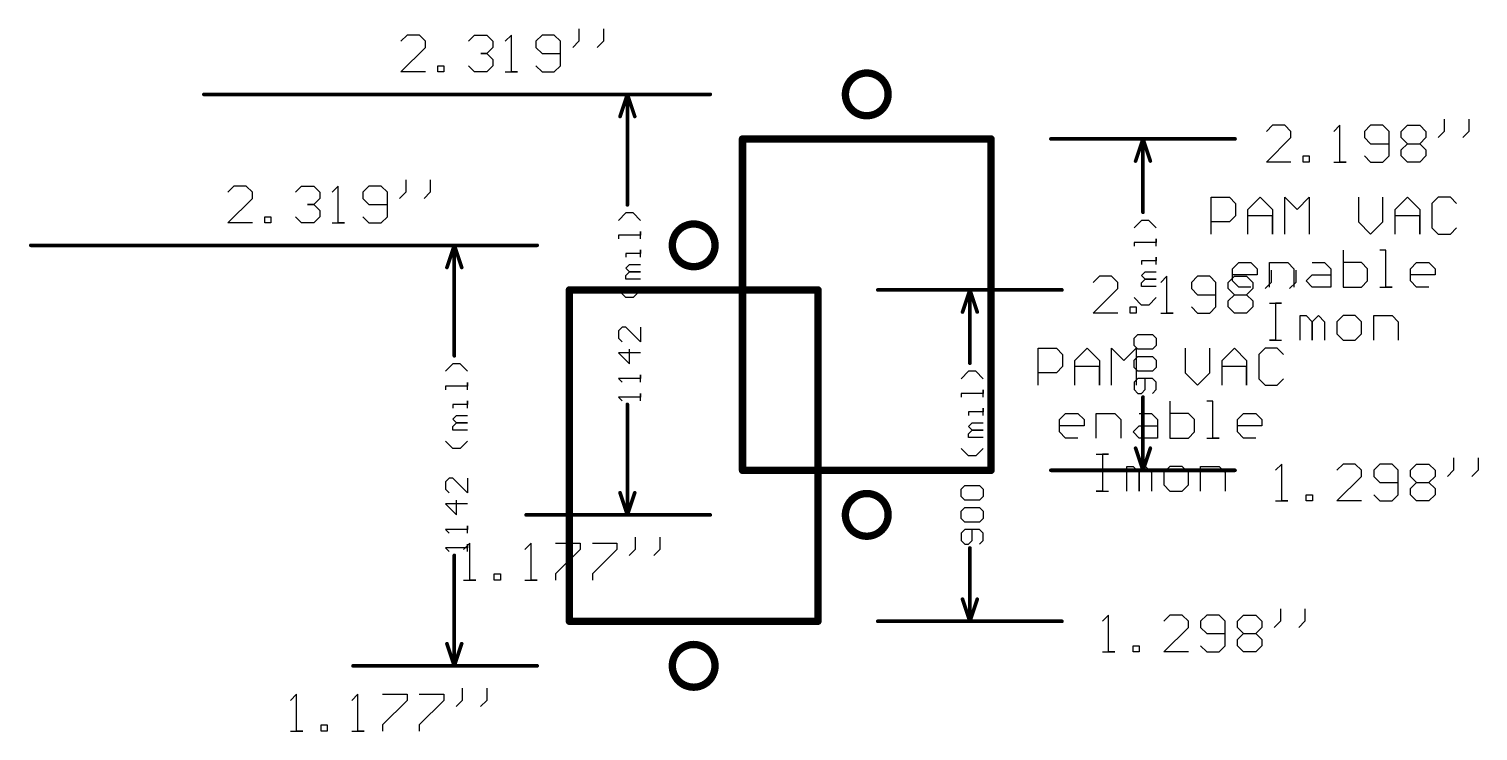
# Model space of a CAD drawing. Extents: x 0 to 21.5, y -4.9 to 8.4.
# Drawn here: x 15.72 to 19.655, y -4.86 to -2.953 of the extents above; entities that cross this region are included whole.
import ezdxf

# ---------------------------------------------------------------- set-up
doc = ezdxf.new("R2010")
doc.units = 0
doc.header["$MEASUREMENT"] = 0
doc.layers.add('MECHANICAL1', color=6, linetype='CONTINUOUS')
doc.layers.add('TOPOVERLAY', color=2, linetype='CONTINUOUS')

msp = doc.modelspace()

# ---------------------------------------------------------------- linework, layer by layer
at = {"layer": 'MECHANICAL1'}
for p, q in [((16.7467, -2.97), (16.73, -2.9867)), ((16.78, -2.97), (16.7467, -2.97)), ((16.7966, -2.9867), (16.78, -2.97)), ((16.7966, -3.0034), (16.7966, -2.9867)), ((16.9133, -2.9867), (16.9299, -2.97)), ((16.9299, -2.97), (16.9633, -2.97)), ((16.9633, -2.97), (16.9799, -2.9867)), ((16.9799, -2.9867), (16.9799, -3.0034)), ((17.0299, -2.97), (17.0132, -2.9867)), ((17.0299, -3.07), (17.0299, -2.97)), ((17.1132, -2.97), (17.0965, -2.9867)), ((17.0965, -2.9867), (17.0965, -3.0034)), ((17.1465, -2.97), (17.1132, -2.97)), ((17.1632, -2.9867), (17.1465, -2.97)), ((17.1632, -3.0533), (17.1632, -2.9867)), ((17.2132, -2.9867), (17.1965, -3.0034)), ((17.2132, -2.9534), (17.2132, -2.9867)), ((17.2798, -2.9867), (17.2632, -3.0034)), ((17.2798, -2.9534), (17.2798, -2.9867)), ((16.73, -3.07), (16.7966, -3.0034)), ((16.9633, -3.02), (16.9466, -3.02)), ((16.9466, -3.02), (16.9633, -3.02)), ((16.9799, -3.0034), (16.9633, -3.02)), ((16.9633, -3.02), (16.9799, -3.0367)), ((17.0965, -3.0034), (17.1132, -3.02)), ((17.1132, -3.02), (17.1632, -3.02)), ((16.83, -3.07), (16.83, -3.0533)), ((16.83, -3.0533), (16.8466, -3.0533)), ((16.8466, -3.0533), (16.8466, -3.07)), ((16.9299, -3.07), (16.9133, -3.0533)), ((16.9799, -3.0533), (16.9633, -3.07)), ((16.9799, -3.0367), (16.9799, -3.0533)), ((17.0965, -3.0533), (17.1132, -3.07)), ((17.1465, -3.07), (17.1632, -3.0533)), ((16.7966, -3.07), (16.73, -3.07)), ((16.8466, -3.07), (16.83, -3.07)), ((16.9633, -3.07), (16.9299, -3.07)), ((17.0132, -3.07), (17.0466, -3.07)), ((17.0466, -3.07), (17.0299, -3.07)), ((17.1132, -3.07), (17.1465, -3.07)), ((19.0967, -3.215), (19.08, -3.2317)), ((19.13, -3.215), (19.0967, -3.215)), ((19.1466, -3.2317), (19.13, -3.215)), ((19.2799, -3.215), (19.2633, -3.2317)), ((19.2799, -3.315), (19.2799, -3.215)), ((19.3632, -3.215), (19.3466, -3.2317)), ((19.3966, -3.215), (19.3632, -3.215)), ((19.4132, -3.2317), (19.3966, -3.215)), ((19.4465, -3.2317), (19.4632, -3.215)), ((19.4632, -3.215), (19.4965, -3.215)), ((19.4965, -3.215), (19.5132, -3.2317)), ((19.5632, -3.1984), (19.5632, -3.2317)), ((19.6298, -3.1984), (19.6298, -3.2317)), ((19.08, -3.315), (19.1466, -3.2484)), ((19.1466, -3.2484), (19.1466, -3.2317)), ((19.3466, -3.2317), (19.3466, -3.2484)), ((19.3466, -3.2484), (19.3632, -3.265)), ((19.3632, -3.265), (19.4132, -3.265)), ((19.4132, -3.2983), (19.4132, -3.2317)), ((19.4465, -3.2484), (19.4465, -3.2317)), ((19.4632, -3.265), (19.4465, -3.2484)), ((19.4465, -3.2817), (19.4632, -3.265)), ((19.4632, -3.265), (19.4965, -3.265)), ((19.5132, -3.2484), (19.4965, -3.265)), ((19.4965, -3.265), (19.5132, -3.2817)), ((19.5132, -3.2317), (19.5132, -3.2484)), ((19.5632, -3.2317), (19.5465, -3.2484)), ((19.6298, -3.2317), (19.6132, -3.2484)), ((19.18, -3.315), (19.18, -3.2983)), ((19.18, -3.2983), (19.1966, -3.2983)), ((19.1966, -3.2983), (19.1966, -3.315)), ((19.3466, -3.2983), (19.3632, -3.315)), ((19.3966, -3.315), (19.4132, -3.2983)), ((19.4465, -3.2983), (19.4465, -3.2817)), ((19.4632, -3.315), (19.4465, -3.2983)), ((19.5132, -3.2983), (19.4965, -3.315)), ((19.5132, -3.2817), (19.5132, -3.2983)), ((19.1466, -3.315), (19.08, -3.315)), ((19.1966, -3.315), (19.18, -3.315)), ((19.2633, -3.315), (19.2966, -3.315)), ((19.2966, -3.315), (19.2799, -3.315)), ((19.3632, -3.315), (19.3966, -3.315)), ((19.4965, -3.315), (19.4632, -3.315)), ((16.2767, -3.38), (16.26, -3.3967)), ((16.31, -3.38), (16.2767, -3.38)), ((16.3266, -3.3967), (16.31, -3.38)), ((16.4433, -3.3967), (16.4599, -3.38)), ((16.4599, -3.38), (16.4933, -3.38)), ((16.4933, -3.38), (16.5099, -3.3967)), ((16.5599, -3.38), (16.5432, -3.3967)), ((16.5599, -3.48), (16.5599, -3.38)), ((16.6432, -3.38), (16.6265, -3.3967)), ((16.6765, -3.38), (16.6432, -3.38)), ((16.6932, -3.3967), (16.6765, -3.38)), ((16.7432, -3.3634), (16.7432, -3.3967)), ((16.8098, -3.3634), (16.8098, -3.3967)), ((16.26, -3.48), (16.3266, -3.4134)), ((16.3266, -3.4134), (16.3266, -3.3967)), ((16.5099, -3.4134), (16.4933, -3.43)), ((16.5099, -3.3967), (16.5099, -3.4134)), ((16.6265, -3.3967), (16.6265, -3.4134)), ((16.6265, -3.4134), (16.6432, -3.43)), ((16.6932, -3.4633), (16.6932, -3.3967)), ((16.7432, -3.3967), (16.7265, -3.4134)), ((16.8098, -3.3967), (16.7932, -3.4134)), ((16.4933, -3.43), (16.4766, -3.43)), ((16.4766, -3.43), (16.4933, -3.43)), ((16.4933, -3.43), (16.5099, -3.4467)), ((16.5099, -3.4467), (16.5099, -3.4633)), ((16.6432, -3.43), (16.6932, -3.43)), ((17.341, -3.4531), (17.321, -3.4731)), ((17.361, -3.4531), (17.341, -3.4531)), ((17.381, -3.4731), (17.361, -3.4531)), ((16.3266, -3.48), (16.26, -3.48)), ((16.36, -3.48), (16.36, -3.4633)), ((16.36, -3.4633), (16.3766, -3.4633)), ((16.3766, -3.48), (16.36, -3.48)), ((16.3766, -3.4633), (16.3766, -3.48)), ((16.4599, -3.48), (16.4433, -3.4633)), ((16.4933, -3.48), (16.4599, -3.48)), ((16.5099, -3.4633), (16.4933, -3.48)), ((16.5432, -3.48), (16.5766, -3.48)), ((16.5766, -3.48), (16.5599, -3.48)), ((16.6265, -3.4633), (16.6432, -3.48)), ((16.6432, -3.48), (16.6765, -3.48)), ((16.6765, -3.48), (16.6932, -3.4633)), ((18.741, -3.4731), (18.721, -3.4931)), ((18.761, -3.4731), (18.741, -3.4731)), ((18.781, -3.4931), (18.761, -3.4731)), ((17.381, -3.5131), (17.321, -3.5131)), ((17.321, -3.5131), (17.321, -3.5231)), ((17.381, -3.5231), (17.381, -3.5031)), ((17.381, -3.5031), (17.381, -3.5131)), ((18.781, -3.5331), (18.721, -3.5331)), ((18.721, -3.5331), (18.721, -3.5431)), ((18.781, -3.5431), (18.781, -3.5231)), ((18.781, -3.5231), (18.781, -3.5331)), ((17.381, -3.563), (17.341, -3.563)), ((17.341, -3.563), (17.341, -3.573)), ((17.381, -3.573), (17.381, -3.5531)), ((17.381, -3.5531), (17.381, -3.563)), ((18.781, -3.593), (18.781, -3.573)), ((18.781, -3.573), (18.781, -3.583)), ((17.341, -3.603), (17.351, -3.593)), ((17.351, -3.613), (17.341, -3.603)), ((17.341, -3.623), (17.351, -3.613)), ((17.351, -3.593), (17.381, -3.593)), ((17.351, -3.613), (17.381, -3.613)), ((17.381, -3.613), (17.351, -3.613)), ((18.781, -3.583), (18.741, -3.583)), ((18.741, -3.583), (18.741, -3.593)), ((18.741, -3.623), (18.751, -3.613)), ((18.751, -3.613), (18.781, -3.613)), ((19.0932, -3.6084), (19.0932, -3.6417)), ((19.1598, -3.6084), (19.1598, -3.6417)), ((17.341, -3.633), (17.341, -3.623)), ((17.381, -3.633), (17.341, -3.633)), ((18.6267, -3.625), (18.61, -3.6417)), ((18.61, -3.725), (18.6766, -3.6584)), ((18.66, -3.625), (18.6267, -3.625)), ((18.6766, -3.6417), (18.66, -3.625)), ((18.6766, -3.6584), (18.6766, -3.6417)), ((18.751, -3.633), (18.741, -3.623)), ((18.741, -3.643), (18.751, -3.633)), ((18.741, -3.653), (18.741, -3.643)), ((18.781, -3.653), (18.741, -3.653)), ((18.751, -3.633), (18.781, -3.633)), ((18.781, -3.633), (18.751, -3.633)), ((18.8099, -3.625), (18.7933, -3.6417)), ((18.8099, -3.725), (18.8099, -3.625)), ((18.8932, -3.625), (18.8766, -3.6417)), ((18.8766, -3.6417), (18.8766, -3.6584)), ((18.8766, -3.6584), (18.8932, -3.675)), ((18.9266, -3.625), (18.8932, -3.625)), ((18.9432, -3.6417), (18.9266, -3.625)), ((18.9432, -3.7083), (18.9432, -3.6417)), ((18.9765, -3.6417), (18.9932, -3.625)), ((18.9765, -3.6584), (18.9765, -3.6417)), ((18.9932, -3.675), (18.9765, -3.6584)), ((18.9932, -3.625), (19.0265, -3.625)), ((19.0265, -3.625), (19.0432, -3.6417)), ((19.0432, -3.6584), (19.0265, -3.675)), ((19.0432, -3.6417), (19.0432, -3.6584)), ((19.0932, -3.6417), (19.0765, -3.6584)), ((19.1598, -3.6417), (19.1432, -3.6584)), ((17.341, -3.683), (17.321, -3.663)), ((17.361, -3.683), (17.341, -3.683)), ((17.381, -3.663), (17.361, -3.683)), ((18.741, -3.703), (18.721, -3.683)), ((18.781, -3.683), (18.761, -3.703)), ((18.8932, -3.675), (18.9432, -3.675)), ((18.9765, -3.6917), (18.9932, -3.675)), ((18.9765, -3.7083), (18.9765, -3.6917)), ((18.9932, -3.675), (19.0265, -3.675)), ((19.0265, -3.675), (19.0432, -3.6917)), ((19.0432, -3.6917), (19.0432, -3.7083)), ((18.6766, -3.725), (18.61, -3.725)), ((18.71, -3.725), (18.71, -3.7083)), ((18.71, -3.7083), (18.7266, -3.7083)), ((18.7266, -3.725), (18.71, -3.725)), ((18.7266, -3.7083), (18.7266, -3.725)), ((18.761, -3.703), (18.741, -3.703)), ((18.7933, -3.725), (18.8266, -3.725)), ((18.8266, -3.725), (18.8099, -3.725)), ((18.8766, -3.7083), (18.8932, -3.725)), ((18.8932, -3.725), (18.9266, -3.725)), ((18.9266, -3.725), (18.9432, -3.7083)), ((18.9932, -3.725), (18.9765, -3.7083)), ((19.0265, -3.725), (18.9932, -3.725)), ((19.0432, -3.7083), (19.0265, -3.725)), ((17.331, -3.763), (17.321, -3.773)), ((17.321, -3.773), (17.321, -3.793)), ((17.341, -3.763), (17.331, -3.763)), ((17.381, -3.803), (17.341, -3.763)), ((17.381, -3.763), (17.381, -3.803)), ((17.321, -3.793), (17.331, -3.803)), ((18.721, -3.793), (18.731, -3.783)), ((18.721, -3.813), (18.721, -3.793)), ((18.731, -3.823), (18.721, -3.813)), ((18.731, -3.783), (18.771, -3.783)), ((18.771, -3.783), (18.781, -3.793)), ((18.781, -3.813), (18.771, -3.823)), ((18.781, -3.793), (18.781, -3.813)), ((17.381, -3.833), (17.321, -3.833)), ((17.321, -3.833), (17.351, -3.8629)), ((17.351, -3.8629), (17.351, -3.823)), ((18.721, -3.853), (18.731, -3.843)), ((18.721, -3.8729), (18.721, -3.853)), ((18.771, -3.823), (18.731, -3.823)), ((18.731, -3.843), (18.771, -3.843)), ((18.771, -3.843), (18.781, -3.853)), ((18.781, -3.853), (18.781, -3.8729)), ((16.871, -3.8631), (16.851, -3.8831)), ((16.891, -3.8631), (16.871, -3.8631)), ((16.911, -3.8831), (16.891, -3.8631)), ((17.381, -3.9129), (17.381, -3.8929)), ((17.381, -3.8929), (17.381, -3.9029)), ((18.271, -3.8831), (18.251, -3.9031)), ((18.291, -3.8831), (18.271, -3.8831)), ((18.311, -3.9031), (18.291, -3.8831)), ((18.731, -3.8829), (18.721, -3.8729)), ((18.771, -3.8829), (18.731, -3.8829)), ((18.781, -3.8729), (18.771, -3.8829)), ((16.911, -3.9231), (16.851, -3.9231)), ((16.851, -3.9231), (16.851, -3.9331)), ((16.911, -3.9331), (16.911, -3.9131)), ((16.911, -3.9131), (16.911, -3.9231)), ((17.381, -3.9029), (17.321, -3.9029)), ((17.321, -3.9029), (17.331, -3.9129)), ((18.311, -3.9531), (18.311, -3.9331)), ((18.311, -3.9331), (18.311, -3.9431)), ((18.731, -3.9029), (18.721, -3.9129)), ((18.721, -3.9129), (18.721, -3.9329)), ((18.721, -3.9329), (18.731, -3.9429)), ((18.771, -3.9029), (18.731, -3.9029)), ((18.741, -3.9429), (18.751, -3.9329)), ((18.751, -3.9329), (18.751, -3.9029)), ((18.781, -3.9129), (18.771, -3.9029)), ((18.771, -3.9429), (18.781, -3.9329)), ((18.781, -3.9329), (18.781, -3.9129)), ((16.911, -3.973), (16.871, -3.973)), ((16.871, -3.973), (16.871, -3.983)), ((16.911, -3.983), (16.911, -3.9631)), ((16.911, -3.9631), (16.911, -3.973)), ((17.381, -3.9529), (17.321, -3.9529)), ((17.321, -3.9529), (17.331, -3.9629)), ((17.381, -3.9629), (17.381, -3.9429)), ((17.381, -3.9429), (17.381, -3.9529)), ((18.311, -3.9431), (18.251, -3.9431)), ((18.251, -3.9431), (18.251, -3.9531)), ((18.731, -3.9429), (18.741, -3.9429)), ((16.871, -4.013), (16.881, -4.003)), ((16.881, -4.023), (16.871, -4.013)), ((16.881, -4.003), (16.911, -4.003)), ((18.311, -3.993), (18.271, -3.993)), ((18.271, -3.993), (18.271, -4.003)), ((18.311, -4.003), (18.311, -3.983)), ((18.311, -3.983), (18.311, -3.993)), ((16.871, -4.033), (16.881, -4.023)), ((16.871, -4.043), (16.871, -4.033)), ((16.911, -4.043), (16.871, -4.043)), ((16.881, -4.023), (16.911, -4.023)), ((16.911, -4.023), (16.881, -4.023)), ((18.271, -4.033), (18.281, -4.023)), ((18.281, -4.043), (18.271, -4.033)), ((18.271, -4.053), (18.281, -4.043)), ((18.281, -4.023), (18.311, -4.023)), ((18.281, -4.043), (18.311, -4.043)), ((18.311, -4.043), (18.281, -4.043)), ((16.871, -4.093), (16.851, -4.073)), ((16.911, -4.073), (16.891, -4.093)), ((18.271, -4.063), (18.271, -4.053)), ((18.311, -4.063), (18.271, -4.063)), ((16.891, -4.093), (16.871, -4.093)), ((18.271, -4.113), (18.251, -4.093)), ((18.291, -4.113), (18.271, -4.113)), ((18.311, -4.093), (18.291, -4.113)), ((19.5882, -4.1184), (19.5882, -4.1517)), ((19.6548, -4.1184), (19.6548, -4.1517)), ((19.1217, -4.135), (19.105, -4.1517)), ((19.1217, -4.235), (19.1217, -4.135)), ((19.2883, -4.135), (19.2716, -4.1517)), ((19.2716, -4.235), (19.3383, -4.1684)), ((19.3216, -4.135), (19.2883, -4.135)), ((19.3383, -4.1517), (19.3216, -4.135)), ((19.3383, -4.1684), (19.3383, -4.1517)), ((19.3882, -4.135), (19.3716, -4.1517)), ((19.3716, -4.1517), (19.3716, -4.1684)), ((19.3716, -4.1684), (19.3882, -4.185)), ((19.4216, -4.135), (19.3882, -4.135)), ((19.4382, -4.1517), (19.4216, -4.135)), ((19.4382, -4.2183), (19.4382, -4.1517)), ((19.4715, -4.1517), (19.4882, -4.135)), ((19.4715, -4.1684), (19.4715, -4.1517)), ((19.4882, -4.185), (19.4715, -4.1684)), ((19.4882, -4.135), (19.5215, -4.135)), ((19.5215, -4.135), (19.5382, -4.1517)), ((19.5382, -4.1684), (19.5215, -4.185)), ((19.5382, -4.1517), (19.5382, -4.1684)), ((19.5882, -4.1517), (19.5715, -4.1684)), ((19.6548, -4.1517), (19.6382, -4.1684)), ((16.861, -4.173), (16.851, -4.183)), ((16.851, -4.183), (16.851, -4.203)), ((16.851, -4.203), (16.861, -4.213)), ((16.871, -4.173), (16.861, -4.173)), ((16.911, -4.213), (16.871, -4.173)), ((16.911, -4.173), (16.911, -4.213)), ((18.251, -4.203), (18.261, -4.193)), ((18.251, -4.223), (18.251, -4.203)), ((18.261, -4.193), (18.301, -4.193)), ((18.301, -4.193), (18.311, -4.203)), ((18.311, -4.203), (18.311, -4.223)), ((19.3882, -4.185), (19.4382, -4.185)), ((19.4715, -4.2017), (19.4882, -4.185)), ((19.4715, -4.2183), (19.4715, -4.2017)), ((19.4882, -4.185), (19.5215, -4.185)), ((19.5215, -4.185), (19.5382, -4.2017)), ((19.5382, -4.2017), (19.5382, -4.2183)), ((16.911, -4.243), (16.851, -4.243)), ((16.851, -4.243), (16.881, -4.2729)), ((16.881, -4.2729), (16.881, -4.233)), ((18.261, -4.233), (18.251, -4.223)), ((18.301, -4.233), (18.261, -4.233)), ((18.311, -4.223), (18.301, -4.233)), ((19.105, -4.235), (19.1383, -4.235)), ((19.1383, -4.235), (19.1217, -4.235)), ((19.1883, -4.235), (19.1883, -4.2183)), ((19.1883, -4.2183), (19.205, -4.2183)), ((19.205, -4.235), (19.1883, -4.235)), ((19.205, -4.2183), (19.205, -4.235)), ((19.3383, -4.235), (19.2716, -4.235)), ((19.3716, -4.2183), (19.3882, -4.235)), ((19.3882, -4.235), (19.4216, -4.235)), ((19.4216, -4.235), (19.4382, -4.2183)), ((19.4882, -4.235), (19.4715, -4.2183)), ((19.5215, -4.235), (19.4882, -4.235)), ((19.5382, -4.2183), (19.5215, -4.235)), ((18.251, -4.263), (18.261, -4.253)), ((18.251, -4.2829), (18.251, -4.263)), ((18.261, -4.2929), (18.251, -4.2829)), ((18.261, -4.253), (18.301, -4.253)), ((18.301, -4.253), (18.311, -4.263)), ((18.311, -4.2829), (18.301, -4.2929)), ((18.311, -4.263), (18.311, -4.2829)), ((16.911, -4.3129), (16.851, -4.3129)), ((16.851, -4.3129), (16.861, -4.3229)), ((16.911, -4.3229), (16.911, -4.3029)), ((16.911, -4.3029), (16.911, -4.3129)), ((18.261, -4.3129), (18.251, -4.3229)), ((18.251, -4.3229), (18.251, -4.3429)), ((18.301, -4.2929), (18.261, -4.2929)), ((18.301, -4.3129), (18.261, -4.3129)), ((18.281, -4.3429), (18.281, -4.3129)), ((18.311, -4.3229), (18.301, -4.3129)), ((18.311, -4.3429), (18.311, -4.3229)), ((16.911, -4.3629), (16.851, -4.3629)), ((16.851, -4.3629), (16.861, -4.3729)), ((16.9167, -4.35), (16.9, -4.3667)), ((16.911, -4.3729), (16.911, -4.3529)), ((16.911, -4.3529), (16.911, -4.3629)), ((16.9167, -4.45), (16.9167, -4.35)), ((17.0833, -4.35), (17.0666, -4.3667)), ((17.0833, -4.45), (17.0833, -4.35)), ((17.1499, -4.35), (17.2166, -4.35)), ((17.2166, -4.3667), (17.1499, -4.4333)), ((17.2166, -4.35), (17.2166, -4.3667)), ((17.2499, -4.35), (17.3165, -4.35)), ((17.3165, -4.3667), (17.2499, -4.4333)), ((17.3165, -4.35), (17.3165, -4.3667)), ((17.3665, -4.3667), (17.3499, -4.3834)), ((17.3665, -4.3334), (17.3665, -4.3667)), ((17.4332, -4.3667), (17.4165, -4.3834)), ((17.4332, -4.3334), (17.4332, -4.3667)), ((18.251, -4.3429), (18.261, -4.3529)), ((18.261, -4.3529), (18.271, -4.3529)), ((18.271, -4.3529), (18.281, -4.3429)), ((18.301, -4.3529), (18.311, -4.3429)), ((16.9833, -4.45), (16.9833, -4.4333)), ((16.9833, -4.4333), (17, -4.4333)), ((17, -4.4333), (17, -4.45)), ((17.1499, -4.4333), (17.1499, -4.45)), ((17.2499, -4.4333), (17.2499, -4.45)), ((16.9, -4.45), (16.9333, -4.45)), ((16.9333, -4.45), (16.9167, -4.45)), ((17, -4.45), (16.9833, -4.45)), ((17.0666, -4.45), (17.0999, -4.45)), ((17.0999, -4.45), (17.0833, -4.45)), ((18.6517, -4.545), (18.635, -4.5617)), ((18.6517, -4.645), (18.6517, -4.545)), ((18.8183, -4.545), (18.8016, -4.5617)), ((18.8516, -4.545), (18.8183, -4.545)), ((18.8683, -4.5617), (18.8516, -4.545)), ((18.8683, -4.5784), (18.8683, -4.5617)), ((18.9182, -4.545), (18.9016, -4.5617)), ((18.9016, -4.5617), (18.9016, -4.5784)), ((18.9516, -4.545), (18.9182, -4.545)), ((18.9682, -4.5617), (18.9516, -4.545)), ((18.9682, -4.6283), (18.9682, -4.5617)), ((19.0015, -4.5617), (19.0182, -4.545)), ((19.0015, -4.5784), (19.0015, -4.5617)), ((19.0182, -4.545), (19.0515, -4.545)), ((19.0515, -4.545), (19.0682, -4.5617)), ((19.0682, -4.5617), (19.0682, -4.5784)), ((19.1182, -4.5617), (19.1015, -4.5784)), ((19.1182, -4.5284), (19.1182, -4.5617)), ((19.1848, -4.5617), (19.1682, -4.5784)), ((19.1848, -4.5284), (19.1848, -4.5617)), ((18.8016, -4.645), (18.8683, -4.5784)), ((18.9016, -4.5784), (18.9182, -4.595)), ((18.9182, -4.595), (18.9682, -4.595)), ((19.0182, -4.595), (19.0015, -4.5784)), ((19.0015, -4.6117), (19.0182, -4.595)), ((19.0182, -4.595), (19.0515, -4.595)), ((19.0682, -4.5784), (19.0515, -4.595)), ((19.0515, -4.595), (19.0682, -4.6117)), ((18.7183, -4.645), (18.7183, -4.6283)), ((18.7183, -4.6283), (18.735, -4.6283)), ((18.735, -4.6283), (18.735, -4.645)), ((18.9016, -4.6283), (18.9182, -4.645)), ((18.9516, -4.645), (18.9682, -4.6283)), ((19.0015, -4.6283), (19.0015, -4.6117)), ((19.0182, -4.645), (19.0015, -4.6283)), ((19.0682, -4.6283), (19.0515, -4.645)), ((19.0682, -4.6117), (19.0682, -4.6283)), ((18.635, -4.645), (18.6683, -4.645)), ((18.6683, -4.645), (18.6517, -4.645)), ((18.735, -4.645), (18.7183, -4.645)), ((18.8683, -4.645), (18.8016, -4.645)), ((18.9182, -4.645), (18.9516, -4.645)), ((19.0515, -4.645), (19.0182, -4.645)), ((16.4467, -4.76), (16.43, -4.7767)), ((16.4467, -4.86), (16.4467, -4.76)), ((16.6133, -4.76), (16.5966, -4.7767)), ((16.6133, -4.86), (16.6133, -4.76)), ((16.6799, -4.76), (16.7466, -4.76)), ((16.7466, -4.76), (16.7466, -4.7767)), ((16.7799, -4.76), (16.8465, -4.76)), ((16.8465, -4.76), (16.8465, -4.7767)), ((16.8965, -4.7434), (16.8965, -4.7767)), ((16.9632, -4.7434), (16.9632, -4.7767)), ((16.7466, -4.7767), (16.6799, -4.8433)), ((16.8465, -4.7767), (16.7799, -4.8433)), ((16.8965, -4.7767), (16.8799, -4.7934)), ((16.9632, -4.7767), (16.9465, -4.7934)), ((16.43, -4.86), (16.4633, -4.86)), ((16.4633, -4.86), (16.4467, -4.86)), ((16.5133, -4.86), (16.5133, -4.8433)), ((16.5133, -4.8433), (16.53, -4.8433)), ((16.53, -4.86), (16.5133, -4.86)), ((16.53, -4.8433), (16.53, -4.86)), ((16.5966, -4.86), (16.6299, -4.86)), ((16.6299, -4.86), (16.6133, -4.86)), ((16.6799, -4.8433), (16.6799, -4.86)), ((16.7799, -4.8433), (16.7799, -4.86))]:
    msp.add_line(p, q, dxfattribs=at)
for points, const_width in [([(18.053, -3.131, 1), (17.937, -3.131, 1)], 0.02), ([(16.1925, -3.131, 1), (16.1975, -3.131, 1)], 0.005), ([(17.3325, -3.131, 1), (17.3375, -3.131, 1)], 0.005), ([(17.3425, -3.131, 1), (17.3475, -3.131, 1)], 0.005), ([(17.3425, -3.131, 1), (17.3475, -3.131, 1)], 0.005), ([(17.3425, -3.131, 1), (17.3475, -3.131, 1)], 0.005), ([(17.3525, -3.131, 1), (17.3575, -3.131, 1)], 0.005), ([(17.5675, -3.131, 1), (17.5725, -3.131, 1)], 0.005), ([(17.932, -3.131, 1), (17.942, -3.131, 1)], 0.01), ([(18.048, -3.131, 1), (18.058, -3.131, 1)], 0.01), ([(17.3225, -3.191, 1), (17.3275, -3.191, 1)], 0.005), ([(17.3625, -3.191, 1), (17.3675, -3.191, 1)], 0.005), ([(17.6525, -3.252, 1), (17.6625, -3.252, 1)], 0.01), ([(17.6525, -3.252, 1), (17.6625, -3.252, 1)], 0.01), ([(18.3275, -3.252, 1), (18.3375, -3.252, 1)], 0.01), ([(18.3275, -3.252, 1), (18.3375, -3.252, 1)], 0.01), ([(18.4925, -3.252, 1), (18.4975, -3.252, 1)], 0.005), ([(18.7325, -3.252, 1), (18.7375, -3.252, 1)], 0.005), ([(18.7425, -3.252, 1), (18.7475, -3.252, 1)], 0.005), ([(18.7425, -3.252, 1), (18.7475, -3.252, 1)], 0.005), ([(18.7425, -3.252, 1), (18.7475, -3.252, 1)], 0.005), ([(18.7525, -3.252, 1), (18.7575, -3.252, 1)], 0.005), ([(18.9925, -3.252, 1), (18.9975, -3.252, 1)], 0.005), ([(18.7225, -3.312, 1), (18.7275, -3.312, 1)], 0.005), ([(18.7625, -3.312, 1), (18.7675, -3.312, 1)], 0.005), ([(17.3425, -3.4311, 1), (17.3475, -3.4311, 1)], 0.005), ([(18.7425, -3.4511, 1), (18.7475, -3.4511, 1)], 0.005), ([(17.583, -3.541, 1), (17.467, -3.541, 1)], 0.02), ([(15.7225, -3.541, 1), (15.7275, -3.541, 1)], 0.005), ([(16.8625, -3.541, 1), (16.8675, -3.541, 1)], 0.005), ([(16.8725, -3.541, 1), (16.8775, -3.541, 1)], 0.005), ([(16.8725, -3.541, 1), (16.8775, -3.541, 1)], 0.005), ([(16.8725, -3.541, 1), (16.8775, -3.541, 1)], 0.005), ([(16.8825, -3.541, 1), (16.8875, -3.541, 1)], 0.005), ([(17.0975, -3.541, 1), (17.1025, -3.541, 1)], 0.005), ([(17.462, -3.541, 1), (17.472, -3.541, 1)], 0.01), ([(17.578, -3.541, 1), (17.588, -3.541, 1)], 0.01), ([(16.8525, -3.601, 1), (16.8575, -3.601, 1)], 0.005), ([(16.8925, -3.601, 1), (16.8975, -3.601, 1)], 0.005), ([(17.1825, -3.662, 1), (17.1925, -3.662, 1)], 0.01), ([(17.1825, -3.662, 1), (17.1925, -3.662, 1)], 0.01), ([(17.8575, -3.662, 1), (17.8675, -3.662, 1)], 0.01), ([(17.8575, -3.662, 1), (17.8675, -3.662, 1)], 0.01), ([(18.0225, -3.662, 1), (18.0275, -3.662, 1)], 0.005), ([(18.2625, -3.662, 1), (18.2675, -3.662, 1)], 0.005), ([(18.2725, -3.662, 1), (18.2775, -3.662, 1)], 0.005), ([(18.2725, -3.662, 1), (18.2775, -3.662, 1)], 0.005), ([(18.2725, -3.662, 1), (18.2775, -3.662, 1)], 0.005), ([(18.2825, -3.662, 1), (18.2875, -3.662, 1)], 0.005), ([(18.5225, -3.662, 1), (18.5275, -3.662, 1)], 0.005), ([(18.2525, -3.722, 1), (18.2575, -3.722, 1)], 0.005), ([(18.2925, -3.722, 1), (18.2975, -3.722, 1)], 0.005), ([(16.8725, -3.8411, 1), (16.8775, -3.8411, 1)], 0.005), ([(18.2725, -3.8611, 1), (18.2775, -3.8611, 1)], 0.005), ([(17.3425, -3.9729, 1), (17.3475, -3.9729, 1)], 0.005), ([(18.7425, -3.9529, 1), (18.7475, -3.9529, 1)], 0.005), ([(18.7225, -4.092, 1), (18.7275, -4.092, 1)], 0.005), ([(18.7625, -4.092, 1), (18.7675, -4.092, 1)], 0.005), ([(17.6525, -4.152, 1), (17.6625, -4.152, 1)], 0.01), ([(17.6525, -4.152, 1), (17.6625, -4.152, 1)], 0.01), ([(18.3275, -4.152, 1), (18.3375, -4.152, 1)], 0.01), ([(18.3275, -4.152, 1), (18.3375, -4.152, 1)], 0.01), ([(18.4925, -4.152, 1), (18.4975, -4.152, 1)], 0.005), ([(18.7325, -4.152, 1), (18.7375, -4.152, 1)], 0.005), ([(18.7425, -4.152, 1), (18.7475, -4.152, 1)], 0.005), ([(18.7425, -4.152, 1), (18.7475, -4.152, 1)], 0.005), ([(18.7425, -4.152, 1), (18.7475, -4.152, 1)], 0.005), ([(18.7525, -4.152, 1), (18.7575, -4.152, 1)], 0.005), ([(18.9925, -4.152, 1), (18.9975, -4.152, 1)], 0.005), ([(17.3225, -4.213, 1), (17.3275, -4.213, 1)], 0.005), ([(17.3625, -4.213, 1), (17.3675, -4.213, 1)], 0.005), ([(18.053, -4.273, 1), (17.937, -4.273, 1)], 0.02), ([(17.0675, -4.273, 1), (17.0725, -4.273, 1)], 0.005), ([(17.3325, -4.273, 1), (17.3375, -4.273, 1)], 0.005), ([(17.3425, -4.273, 1), (17.3475, -4.273, 1)], 0.005), ([(17.3425, -4.273, 1), (17.3475, -4.273, 1)], 0.005), ([(17.3425, -4.273, 1), (17.3475, -4.273, 1)], 0.005), ([(17.3525, -4.273, 1), (17.3575, -4.273, 1)], 0.005), ([(17.5675, -4.273, 1), (17.5725, -4.273, 1)], 0.005), ([(17.932, -4.273, 1), (17.942, -4.273, 1)], 0.01), ([(18.048, -4.273, 1), (18.058, -4.273, 1)], 0.01), ([(18.2725, -4.3629, 1), (18.2775, -4.3629, 1)], 0.005), ([(16.8725, -4.3829, 1), (16.8775, -4.3829, 1)], 0.005), ([(18.2525, -4.502, 1), (18.2575, -4.502, 1)], 0.005), ([(18.2925, -4.502, 1), (18.2975, -4.502, 1)], 0.005), ([(17.1825, -4.562, 1), (17.1925, -4.562, 1)], 0.01), ([(17.1825, -4.562, 1), (17.1925, -4.562, 1)], 0.01), ([(17.8575, -4.562, 1), (17.8675, -4.562, 1)], 0.01), ([(17.8575, -4.562, 1), (17.8675, -4.562, 1)], 0.01), ([(18.0225, -4.562, 1), (18.0275, -4.562, 1)], 0.005), ([(18.2625, -4.562, 1), (18.2675, -4.562, 1)], 0.005), ([(18.2725, -4.562, 1), (18.2775, -4.562, 1)], 0.005), ([(18.2725, -4.562, 1), (18.2775, -4.562, 1)], 0.005), ([(18.2725, -4.562, 1), (18.2775, -4.562, 1)], 0.005), ([(18.2825, -4.562, 1), (18.2875, -4.562, 1)], 0.005), ([(18.5225, -4.562, 1), (18.5275, -4.562, 1)], 0.005), ([(16.8525, -4.623, 1), (16.8575, -4.623, 1)], 0.005), ([(16.8925, -4.623, 1), (16.8975, -4.623, 1)], 0.005), ([(17.583, -4.683, 1), (17.467, -4.683, 1)], 0.02), ([(16.5975, -4.683, 1), (16.6025, -4.683, 1)], 0.005), ([(16.8625, -4.683, 1), (16.8675, -4.683, 1)], 0.005), ([(16.8725, -4.683, 1), (16.8775, -4.683, 1)], 0.005), ([(16.8725, -4.683, 1), (16.8775, -4.683, 1)], 0.005), ([(16.8725, -4.683, 1), (16.8775, -4.683, 1)], 0.005), ([(16.8825, -4.683, 1), (16.8875, -4.683, 1)], 0.005), ([(17.0975, -4.683, 1), (17.1025, -4.683, 1)], 0.005), ([(17.462, -4.683, 1), (17.472, -4.683, 1)], 0.01), ([(17.578, -4.683, 1), (17.588, -4.683, 1)], 0.01)]:
    msp.add_lwpolyline(points, format="xyb", close=True, dxfattribs=dict(at, const_width=const_width))
for points, const_width in [([(16.195, -3.131), (17.57, -3.131)], 0.01), ([(17.325, -3.191), (17.345, -3.131)], 0.01), ([(17.335, -3.131), (17.355, -3.131)], 0.01), ([(17.345, -3.4311), (17.345, -3.131)], 0.01), ([(17.345, -3.131), (17.365, -3.191)], 0.01), ([(17.6575, -3.252), (18.3325, -3.252)], 0.02), ([(17.6575, -4.152), (17.6575, -3.252)], 0.02), ([(18.3325, -4.152), (18.3325, -3.252)], 0.02), ([(18.495, -3.252), (18.995, -3.252)], 0.01), ([(18.725, -3.312), (18.745, -3.252)], 0.01), ([(18.735, -3.252), (18.755, -3.252)], 0.01), ([(18.745, -3.4511), (18.745, -3.252)], 0.01), ([(18.745, -3.252), (18.765, -3.312)], 0.01), ([(15.725, -3.541), (17.1, -3.541)], 0.01), ([(16.855, -3.601), (16.875, -3.541)], 0.01), ([(16.865, -3.541), (16.885, -3.541)], 0.01), ([(16.875, -3.8411), (16.875, -3.541)], 0.01), ([(16.875, -3.541), (16.895, -3.601)], 0.01), ([(17.1875, -3.662), (17.8625, -3.662)], 0.02), ([(17.1875, -4.562), (17.1875, -3.662)], 0.02), ([(17.8625, -4.562), (17.8625, -3.662)], 0.02), ([(18.025, -3.662), (18.525, -3.662)], 0.01), ([(18.255, -3.722), (18.275, -3.662)], 0.01), ([(18.265, -3.662), (18.285, -3.662)], 0.01), ([(18.275, -3.8611), (18.275, -3.662)], 0.01), ([(18.275, -3.662), (18.295, -3.722)], 0.01), ([(17.345, -4.273), (17.345, -3.9729)], 0.01), ([(18.745, -4.152), (18.745, -3.9529)], 0.01), ([(18.725, -4.092), (18.745, -4.152)], 0.01), ([(18.745, -4.152), (18.765, -4.092)], 0.01), ([(17.6575, -4.152), (18.3325, -4.152)], 0.02), ([(18.495, -4.152), (18.995, -4.152)], 0.01), ([(18.735, -4.152), (18.755, -4.152)], 0.01), ([(17.325, -4.213), (17.345, -4.273)], 0.01), ([(17.345, -4.273), (17.365, -4.213)], 0.01), ([(17.07, -4.273), (17.57, -4.273)], 0.01), ([(17.335, -4.273), (17.355, -4.273)], 0.01), ([(18.275, -4.562), (18.275, -4.3629)], 0.01), ([(16.875, -4.683), (16.875, -4.3829)], 0.01), ([(18.255, -4.502), (18.275, -4.562)], 0.01), ([(18.275, -4.562), (18.295, -4.502)], 0.01), ([(17.1875, -4.562), (17.8625, -4.562)], 0.02), ([(18.025, -4.562), (18.525, -4.562)], 0.01), ([(18.265, -4.562), (18.285, -4.562)], 0.01), ([(16.855, -4.623), (16.875, -4.683)], 0.01), ([(16.875, -4.683), (16.895, -4.623)], 0.01), ([(16.6, -4.683), (17.1, -4.683)], 0.01), ([(16.865, -4.683), (16.885, -4.683)], 0.01)]:
    msp.add_lwpolyline(points, dxfattribs=dict(at, const_width=const_width))
at = {"layer": 'TOPOVERLAY'}
for p, q in [((18.93, -3.5104), (18.93, -3.4104)), ((18.93, -3.4104), (18.98, -3.4104)), ((18.98, -3.4104), (18.9966, -3.4271)), ((19.03, -3.4438), (19.0633, -3.4104)), ((19.0633, -3.4104), (19.0966, -3.4438)), ((19.1299, -3.5104), (19.1299, -3.4104)), ((19.1299, -3.4104), (19.1633, -3.4438)), ((19.1633, -3.4438), (19.1966, -3.4104)), ((19.1966, -3.4104), (19.1966, -3.5104)), ((19.3299, -3.4104), (19.3299, -3.4771)), ((19.3965, -3.4771), (19.3965, -3.4104)), ((19.4298, -3.4438), (19.4632, -3.4104)), ((19.4632, -3.4104), (19.4965, -3.4438)), ((19.5465, -3.4104), (19.5298, -3.4271)), ((19.5798, -3.4104), (19.5465, -3.4104)), ((19.5965, -3.4271), (19.5798, -3.4104)), ((18.9966, -3.4604), (18.98, -3.4771)), ((18.9966, -3.4271), (18.9966, -3.4604)), ((19.03, -3.5104), (19.03, -3.4438)), ((19.0966, -3.4604), (19.03, -3.4604)), ((19.0966, -3.4438), (19.0966, -3.5104)), ((19.0966, -3.5104), (19.0966, -3.4604)), ((19.4298, -3.5104), (19.4298, -3.4438)), ((19.4965, -3.4604), (19.4298, -3.4604)), ((19.4965, -3.4438), (19.4965, -3.5104)), ((19.4965, -3.5104), (19.4965, -3.4604)), ((19.5298, -3.4271), (19.5298, -3.4937)), ((18.98, -3.4771), (18.93, -3.4771)), ((19.3299, -3.4771), (19.3632, -3.5104)), ((19.3632, -3.5104), (19.3965, -3.4771)), ((19.5298, -3.4937), (19.5465, -3.5104)), ((19.5798, -3.5104), (19.5965, -3.4937)), ((19.5465, -3.5104), (19.5798, -3.5104)), ((19.2882, -3.5544), (19.2882, -3.6544)), ((19.4048, -3.5544), (19.3882, -3.5544)), ((19.4048, -3.6544), (19.4048, -3.5544)), ((18.9883, -3.6044), (19.005, -3.5877)), ((18.9883, -3.6377), (18.9883, -3.6044)), ((19.005, -3.5877), (19.0383, -3.5877)), ((19.0383, -3.5877), (19.055, -3.6044)), ((19.055, -3.6044), (19.055, -3.621)), ((19.0883, -3.6544), (19.0883, -3.5877)), ((19.0883, -3.5877), (19.1383, -3.5877)), ((19.1383, -3.5877), (19.1549, -3.6044)), ((19.1549, -3.6044), (19.1549, -3.6544)), ((19.2049, -3.5877), (19.2382, -3.5877)), ((19.2382, -3.5877), (19.2549, -3.6044)), ((19.2549, -3.6044), (19.2549, -3.6544)), ((19.3382, -3.5877), (19.2882, -3.5877)), ((19.3549, -3.6044), (19.3382, -3.5877)), ((19.3549, -3.621), (19.3549, -3.6044)), ((19.4715, -3.6044), (19.4882, -3.5877)), ((19.4715, -3.6377), (19.4715, -3.6044)), ((19.4882, -3.5877), (19.5215, -3.5877)), ((19.5215, -3.5877), (19.5381, -3.6044)), ((19.5381, -3.6044), (19.5381, -3.621)), ((19.055, -3.621), (18.9883, -3.621)), ((19.005, -3.6544), (18.9883, -3.6377)), ((19.0383, -3.6544), (19.005, -3.6544)), ((19.1882, -3.6377), (19.2049, -3.621)), ((19.2049, -3.6544), (19.1882, -3.6377)), ((19.2049, -3.621), (19.2549, -3.621)), ((19.2549, -3.6544), (19.2049, -3.6544)), ((19.2882, -3.6544), (19.3382, -3.6544)), ((19.3382, -3.6544), (19.3549, -3.6377)), ((19.3549, -3.6377), (19.3549, -3.621)), ((19.3882, -3.6544), (19.4215, -3.6544)), ((19.4215, -3.6544), (19.4048, -3.6544)), ((19.5381, -3.621), (19.4715, -3.621)), ((19.4882, -3.6544), (19.4715, -3.6377)), ((19.5215, -3.6544), (19.4882, -3.6544)), ((19.0883, -3.6984), (19.1216, -3.6984)), ((19.1216, -3.6984), (19.1049, -3.6984)), ((19.1049, -3.6984), (19.1049, -3.7983)), ((19.1716, -3.7983), (19.1716, -3.7317)), ((19.1716, -3.7317), (19.1882, -3.7317)), ((19.1882, -3.7317), (19.2049, -3.7483)), ((19.2049, -3.7483), (19.2216, -3.7317)), ((19.2216, -3.7317), (19.2382, -3.7483)), ((19.2882, -3.7317), (19.2716, -3.7483)), ((19.3215, -3.7317), (19.2882, -3.7317)), ((19.3382, -3.7483), (19.3215, -3.7317)), ((19.3715, -3.7983), (19.3715, -3.7317)), ((19.3715, -3.7317), (19.4215, -3.7317)), ((19.4215, -3.7317), (19.4382, -3.7483)), ((19.2049, -3.7483), (19.2049, -3.7983)), ((19.2049, -3.7983), (19.2049, -3.7483)), ((19.2382, -3.7483), (19.2382, -3.7983)), ((19.2716, -3.7483), (19.2716, -3.7817)), ((19.3382, -3.7817), (19.3382, -3.7483)), ((19.4382, -3.7483), (19.4382, -3.7983)), ((19.1049, -3.7983), (19.0883, -3.7983)), ((19.0883, -3.7983), (19.1216, -3.7983)), ((19.2716, -3.7817), (19.2882, -3.7983)), ((19.2882, -3.7983), (19.3215, -3.7983)), ((19.3215, -3.7983), (19.3382, -3.7817)), ((18.46, -3.9204), (18.46, -3.8204)), ((18.46, -3.8204), (18.51, -3.8204)), ((18.51, -3.8204), (18.5266, -3.8371)), ((18.5266, -3.8371), (18.5266, -3.8704)), ((18.56, -3.8538), (18.5933, -3.8204)), ((18.56, -3.9204), (18.56, -3.8538)), ((18.5933, -3.8204), (18.6266, -3.8538)), ((18.6266, -3.8538), (18.6266, -3.9204)), ((18.6599, -3.9204), (18.6599, -3.8204)), ((18.6599, -3.8204), (18.6933, -3.8538)), ((18.6933, -3.8538), (18.7266, -3.8204)), ((18.7266, -3.8204), (18.7266, -3.9204)), ((18.8599, -3.8204), (18.8599, -3.8871)), ((18.9265, -3.8871), (18.9265, -3.8204)), ((18.9598, -3.8538), (18.9932, -3.8204)), ((18.9598, -3.9204), (18.9598, -3.8538)), ((18.9932, -3.8204), (19.0265, -3.8538)), ((19.0265, -3.8538), (19.0265, -3.9204)), ((19.0765, -3.8204), (19.0598, -3.8371)), ((19.0598, -3.8371), (19.0598, -3.9037)), ((19.1098, -3.8204), (19.0765, -3.8204)), ((19.1265, -3.8371), (19.1098, -3.8204)), ((18.51, -3.8871), (18.46, -3.8871)), ((18.5266, -3.8704), (18.51, -3.8871)), ((18.6266, -3.8704), (18.56, -3.8704)), ((18.6266, -3.9204), (18.6266, -3.8704)), ((18.8599, -3.8871), (18.8932, -3.9204)), ((18.8932, -3.9204), (18.9265, -3.8871)), ((19.0265, -3.8704), (18.9598, -3.8704)), ((19.0265, -3.9204), (19.0265, -3.8704)), ((19.0598, -3.9037), (19.0765, -3.9204)), ((19.0765, -3.9204), (19.1098, -3.9204)), ((19.1098, -3.9204), (19.1265, -3.9037)), ((18.8182, -3.9644), (18.8182, -4.0644)), ((18.9348, -3.9644), (18.9182, -3.9644)), ((18.9348, -4.0644), (18.9348, -3.9644)), ((18.5183, -4.0144), (18.535, -3.9977)), ((18.535, -3.9977), (18.5683, -3.9977)), ((18.5683, -3.9977), (18.585, -4.0144)), ((18.6183, -4.0644), (18.6183, -3.9977)), ((18.6183, -3.9977), (18.6683, -3.9977)), ((18.6683, -3.9977), (18.6849, -4.0144)), ((18.7349, -3.9977), (18.7682, -3.9977)), ((18.7682, -3.9977), (18.7849, -4.0144)), ((18.8682, -3.9977), (18.8182, -3.9977)), ((18.8849, -4.0144), (18.8682, -3.9977)), ((19.0015, -4.0144), (19.0182, -3.9977)), ((19.0182, -3.9977), (19.0515, -3.9977)), ((19.0515, -3.9977), (19.0681, -4.0144)), ((18.5183, -4.0477), (18.5183, -4.0144)), ((18.585, -4.031), (18.5183, -4.031)), ((18.535, -4.0644), (18.5183, -4.0477)), ((18.585, -4.0144), (18.585, -4.031)), ((18.6849, -4.0144), (18.6849, -4.0644)), ((18.7182, -4.0477), (18.7349, -4.031)), ((18.7349, -4.0644), (18.7182, -4.0477)), ((18.7349, -4.031), (18.7849, -4.031)), ((18.7849, -4.0144), (18.7849, -4.0644)), ((18.8682, -4.0644), (18.8849, -4.0477)), ((18.8849, -4.031), (18.8849, -4.0144)), ((18.8849, -4.0477), (18.8849, -4.031)), ((19.0015, -4.0477), (19.0015, -4.0144)), ((19.0681, -4.031), (19.0015, -4.031)), ((19.0182, -4.0644), (19.0015, -4.0477)), ((19.0681, -4.0144), (19.0681, -4.031)), ((18.5683, -4.0644), (18.535, -4.0644)), ((18.7849, -4.0644), (18.7349, -4.0644)), ((18.8182, -4.0644), (18.8682, -4.0644)), ((18.9182, -4.0644), (18.9515, -4.0644)), ((18.9515, -4.0644), (18.9348, -4.0644)), ((19.0515, -4.0644), (19.0182, -4.0644)), ((18.6183, -4.1084), (18.6516, -4.1084)), ((18.6516, -4.1084), (18.6349, -4.1084)), ((18.6349, -4.1084), (18.6349, -4.2083)), ((18.7016, -4.2083), (18.7016, -4.1417)), ((18.7016, -4.1417), (18.7182, -4.1417)), ((18.7182, -4.1417), (18.7349, -4.1583)), ((18.7349, -4.1583), (18.7516, -4.1417)), ((18.7349, -4.1583), (18.7349, -4.2083)), ((18.7349, -4.2083), (18.7349, -4.1583)), ((18.7516, -4.1417), (18.7682, -4.1583)), ((18.7682, -4.1583), (18.7682, -4.2083)), ((18.8182, -4.1417), (18.8016, -4.1583)), ((18.8016, -4.1583), (18.8016, -4.1917)), ((18.8515, -4.1417), (18.8182, -4.1417)), ((18.8682, -4.1583), (18.8515, -4.1417)), ((18.8682, -4.1917), (18.8682, -4.1583)), ((18.9015, -4.2083), (18.9015, -4.1417)), ((18.9015, -4.1417), (18.9515, -4.1417)), ((18.9515, -4.1417), (18.9682, -4.1583)), ((18.9682, -4.1583), (18.9682, -4.2083)), ((18.6349, -4.2083), (18.6183, -4.2083)), ((18.6183, -4.2083), (18.6516, -4.2083)), ((18.8016, -4.1917), (18.8182, -4.2083)), ((18.8182, -4.2083), (18.8515, -4.2083)), ((18.8515, -4.2083), (18.8682, -4.1917))]:
    msp.add_line(p, q, dxfattribs=at)

doc.saveas('drawing.dxf')
